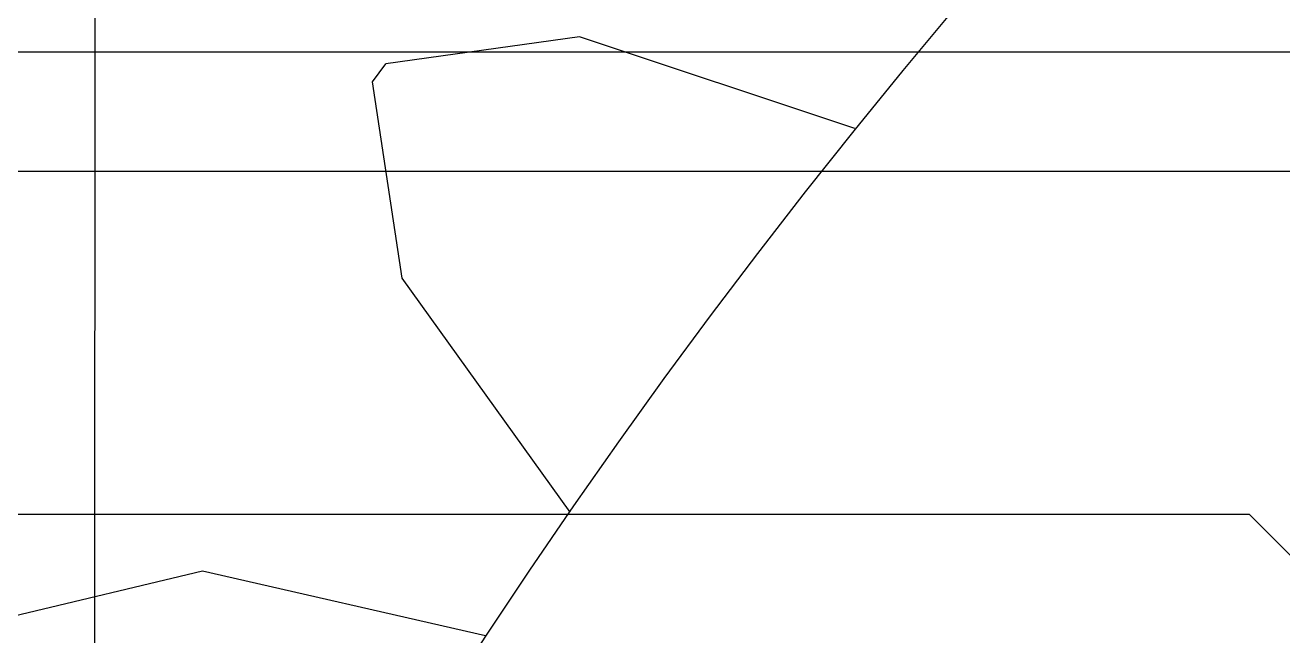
# Model space of a CAD drawing. Extents: x -381 to 213, y -63 to 250.
# Drawn here: x -174.77 to -162.65, y 46.95 to 52.83 of the extents above; entities that cross this region are included whole.
import ezdxf

# ---------------------------------------------------------------- set-up
doc = ezdxf.new("R2010")
doc.units = 0
doc.header["$MEASUREMENT"] = 0
doc.linetypes.add('K5LT65535', pattern=[0])
doc.linetypes.add('K5LT_BASIC', pattern=[0])
doc.layers.add('Системный слой', color=7, linetype='Continuous')

# ---------------------------------------------------------------- blocks, each defined once
blk = doc.blocks.new('*U')
at = {"layer": 'Системный слой', "color": 5, "linetype": 'K5LT_BASIC'}
for p, q in [((-110.178, 33.852), (-110.15, 86.852)), ((40.643, 45.649), (40.773, 45.823)), ((40.643, 45.649), (40.773, 45.823))]:
    blk.add_line(p, q, dxfattribs=at)
for points in [[(45.291, 45.198), (42.637, 46.082), (40.773, 45.823)], [(45.291, 45.198), (42.637, 46.082), (40.773, 45.823)], [(42.549, 41.505), (40.928, 43.756), (40.643, 45.649)], [(42.549, 41.505), (40.928, 43.756), (40.643, 45.649)], [(41.733, 40.313), (39.006, 40.937), (37.176, 40.499)], [(41.733, 40.313), (39.006, 40.937), (37.176, 40.499)]]:
    blk.add_lwpolyline(points, dxfattribs=at)
blk = doc.blocks.new('*F')
at = {"layer": 'Системный слой', "color": 5, "linetype": 'K5LT65535'}
for points in [[(64.596, 15.692), (64.596, 19.329), (62.012, 19.329), (59.428, 45.933), (-51.102, 45.933), (-51.102, 49.761), (-44.02, 51.483), (56.079, 51.483), (58.376, 49.186), (59.428, 45.933)], [(57.084, 15.692), (54.357, 42.488), (52.06, 44.784), (7.561, 44.784), (6.412, 41.243), (6.412, -18.732)], [(51.001, 17.128), (12.537, 17.128), (12.537, 38.66), (15.36, 41.483), (49.093, 41.483), (50.983, 39.593), (51.001, 17.128)]]:
    blk.add_lwpolyline(points, dxfattribs=at)
at = {"layer": 'Системный слой', "color": 5, "linetype": 'K5LT_BASIC'}
blk.add_circle((94.013, 5.981), 62.534, dxfattribs=at)
blk.add_circle((94.013, 5.981), 62.534, dxfattribs=at)
at = {"layer": 'Системный слой'}
blk.add_blockref('*U', (0, 0), dxfattribs=at)
blk.add_blockref('*U', (0, 0), dxfattribs=at)
blk.add_blockref('*U', (0, 0), dxfattribs=at)
blk.add_blockref('*U', (0, 0), dxfattribs=at)
blk.add_blockref('*U', (0, 0), dxfattribs=at)
blk.add_blockref('*U', (0, 0), dxfattribs=at)
blk.add_blockref('*U', (0, 0), dxfattribs=at)
blk.add_blockref('*U', (0, 0), dxfattribs=at)
blk.add_blockref('*U', (0, 0), dxfattribs=at)
blk.add_blockref('*U', (0, 0), dxfattribs=at)
blk.add_blockref('*U', (0, 0), dxfattribs=at)
blk.add_blockref('*U', (0, 0), dxfattribs=at)
blk.add_blockref('*U', (0, 0), dxfattribs=at)
blk.add_blockref('*U', (0, 0), dxfattribs=at)
blk.add_blockref('*U', (0, 0), dxfattribs=at)
blk.add_blockref('*U', (0, 0), dxfattribs=at)
blk.add_blockref('*U', (0, 0), dxfattribs=at)
blk.add_blockref('*U', (0, 0), dxfattribs=at)
blk.add_blockref('*U', (0, 0), dxfattribs=at)
blk.add_blockref('*U', (0, 0), dxfattribs=at)
blk.add_blockref('*U', (0, 0), dxfattribs=at)
blk.add_blockref('*U', (0, 0), dxfattribs=at)
blk.add_blockref('*U', (0, 0), dxfattribs=at)
blk.add_blockref('*U', (0, 0), dxfattribs=at)
blk.add_blockref('*U', (0, 0), dxfattribs=at)
blk.add_blockref('*U', (0, 0), dxfattribs=at)
blk.add_blockref('*U', (0, 0), dxfattribs=at)
blk.add_blockref('*U', (0, 0), dxfattribs=at)
blk.add_blockref('*U', (0, 0), dxfattribs=at)
blk.add_blockref('*U', (0, 0), dxfattribs=at)
blk.add_blockref('*U', (0, 0), dxfattribs=at)
blk.add_blockref('*U', (0, 0), dxfattribs=at)
blk.add_blockref('*U', (0, 0), dxfattribs=at)
blk.add_blockref('*U', (0, 0), dxfattribs=at)
blk.add_blockref('*U', (0, 0), dxfattribs=at)
blk.add_blockref('*U', (0, 0), dxfattribs=at)
blk.add_blockref('*U', (0, 0), dxfattribs=at)
blk.add_blockref('*U', (0, 0), dxfattribs=at)
blk.add_blockref('*U', (0, 0), dxfattribs=at)
blk.add_blockref('*U', (0, 0), dxfattribs=at)
blk.add_blockref('*U', (0, 0), dxfattribs=at)
blk.add_blockref('*U', (0, 0), dxfattribs=at)
blk.add_blockref('*U', (0, 0), dxfattribs=at)
blk.add_blockref('*U', (0, 0), dxfattribs=at)
blk.add_blockref('*U', (0, 0), dxfattribs=at)
blk.add_blockref('*U', (0, 0), dxfattribs=at)
blk.add_blockref('*U', (0, 0), dxfattribs=at)
blk.add_blockref('*U', (0, 0), dxfattribs=at)
blk.add_blockref('*U', (0, 0), dxfattribs=at)
blk.add_blockref('*U', (0, 0), dxfattribs=at)
blk.add_blockref('*U', (0, 0), dxfattribs=at)
blk.add_blockref('*U', (0, 0), dxfattribs=at)
blk.add_blockref('*U', (0, 0), dxfattribs=at)
blk.add_blockref('*U', (0, 0), dxfattribs=at)
blk.add_blockref('*U', (0, 0), dxfattribs=at)
blk.add_blockref('*U', (0, 0), dxfattribs=at)
blk.add_blockref('*U', (0, 0), dxfattribs=at)
blk.add_blockref('*U', (0, 0), dxfattribs=at)
blk.add_blockref('*U', (0, 0), dxfattribs=at)
blk.add_blockref('*U', (0, 0), dxfattribs=at)
blk.add_blockref('*U', (0, 0), dxfattribs=at)
blk.add_blockref('*U', (0, 0), dxfattribs=at)
blk.add_blockref('*U', (0, 0), dxfattribs=at)
blk.add_blockref('*U', (0, 0), dxfattribs=at)
blk.add_blockref('*U', (0, 0), dxfattribs=at)
blk.add_blockref('*U', (0, 0), dxfattribs=at)
blk.add_blockref('*U', (0, 0), dxfattribs=at)
blk.add_blockref('*U', (0, 0), dxfattribs=at)
blk.add_blockref('*U', (0, 0), dxfattribs=at)
blk.add_blockref('*U', (0, 0), dxfattribs=at)
blk.add_blockref('*U', (0, 0), dxfattribs=at)
blk.add_blockref('*U', (0, 0), dxfattribs=at)
blk.add_blockref('*U', (0, 0), dxfattribs=at)
blk.add_blockref('*U', (0, 0), dxfattribs=at)
blk.add_blockref('*U', (0, 0), dxfattribs=at)
blk.add_blockref('*U', (0, 0), dxfattribs=at)
blk.add_blockref('*U', (0, 0), dxfattribs=at)
blk.add_blockref('*U', (0, 0), dxfattribs=at)
blk.add_blockref('*U', (0, 0), dxfattribs=at)
blk.add_blockref('*U', (0, 0), dxfattribs=at)
blk.add_blockref('*U', (0, 0), dxfattribs=at)
blk.add_blockref('*U', (0, 0), dxfattribs=at)
blk.add_blockref('*U', (0, 0), dxfattribs=at)
blk.add_blockref('*U', (0, 0), dxfattribs=at)
blk.add_blockref('*U', (0, 0), dxfattribs=at)
blk.add_blockref('*U', (0, 0), dxfattribs=at)
blk.add_blockref('*U', (0, 0), dxfattribs=at)
blk.add_blockref('*U', (0, 0), dxfattribs=at)
blk.add_blockref('*U', (0, 0), dxfattribs=at)
blk.add_blockref('*U', (0, 0), dxfattribs=at)
blk.add_blockref('*U', (0, 0), dxfattribs=at)
blk.add_blockref('*U', (0, 0), dxfattribs=at)
blk.add_blockref('*U', (0, 0), dxfattribs=at)
blk.add_blockref('*U', (0, 0), dxfattribs=at)
blk.add_blockref('*U', (0, 0), dxfattribs=at)
blk.add_blockref('*U', (0, 0), dxfattribs=at)
blk.add_blockref('*U', (0, 0), dxfattribs=at)
blk.add_blockref('*U', (0, 0), dxfattribs=at)
blk.add_blockref('*U', (0, 0), dxfattribs=at)
blk.add_blockref('*U', (0, 0), dxfattribs=at)
blk.add_blockref('*U', (0, 0), dxfattribs=at)
blk.add_blockref('*U', (0, 0), dxfattribs=at)
blk.add_blockref('*U', (0, 0), dxfattribs=at)
blk.add_blockref('*U', (0, 0), dxfattribs=at)
blk.add_blockref('*U', (0, 0), dxfattribs=at)
blk.add_blockref('*U', (0, 0), dxfattribs=at)
blk.add_blockref('*U', (0, 0), dxfattribs=at)
blk.add_blockref('*U', (0, 0), dxfattribs=at)
blk.add_blockref('*U', (0, 0), dxfattribs=at)
blk.add_blockref('*U', (0, 0), dxfattribs=at)
blk.add_blockref('*U', (0, 0), dxfattribs=at)
blk.add_blockref('*U', (0, 0), dxfattribs=at)
blk.add_blockref('*U', (0, 0), dxfattribs=at)
blk.add_blockref('*U', (0, 0), dxfattribs=at)
blk.add_blockref('*U', (0, 0), dxfattribs=at)
blk.add_blockref('*U', (0, 0), dxfattribs=at)
blk.add_blockref('*U', (0, 0), dxfattribs=at)
blk.add_blockref('*U', (0, 0), dxfattribs=at)
blk.add_blockref('*U', (0, 0), dxfattribs=at)
blk.add_blockref('*U', (0, 0), dxfattribs=at)
blk.add_blockref('*U', (0, 0), dxfattribs=at)
blk.add_blockref('*U', (0, 0), dxfattribs=at)
blk.add_blockref('*U', (0, 0), dxfattribs=at)
blk.add_blockref('*U', (0, 0), dxfattribs=at)
blk.add_blockref('*U', (0, 0), dxfattribs=at)
blk.add_blockref('*U', (0, 0), dxfattribs=at)
blk.add_blockref('*U', (0, 0), dxfattribs=at)
blk.add_blockref('*U', (0, 0), dxfattribs=at)
blk.add_blockref('*U', (0, 0), dxfattribs=at)
blk.add_blockref('*U', (0, 0), dxfattribs=at)
blk.add_blockref('*U', (0, 0), dxfattribs=at)
blk.add_blockref('*U', (0, 0), dxfattribs=at)
blk.add_blockref('*U', (0, 0), dxfattribs=at)
blk.add_blockref('*U', (0, 0), dxfattribs=at)
blk.add_blockref('*U', (0, 0), dxfattribs=at)
blk.add_blockref('*U', (0, 0), dxfattribs=at)
blk.add_blockref('*U', (0, 0), dxfattribs=at)
blk.add_blockref('*U', (0, 0), dxfattribs=at)
blk.add_blockref('*U', (0, 0), dxfattribs=at)
blk.add_blockref('*U', (0, 0), dxfattribs=at)
blk.add_blockref('*U', (0, 0), dxfattribs=at)
blk.add_blockref('*U', (0, 0), dxfattribs=at)
blk.add_blockref('*U', (0, 0), dxfattribs=at)
blk.add_blockref('*U', (0, 0), dxfattribs=at)
blk.add_blockref('*U', (0, 0), dxfattribs=at)
blk.add_blockref('*U', (0, 0), dxfattribs=at)
blk.add_blockref('*U', (0, 0), dxfattribs=at)
blk.add_blockref('*U', (0, 0), dxfattribs=at)
blk.add_blockref('*U', (0, 0), dxfattribs=at)
blk.add_blockref('*U', (0, 0), dxfattribs=at)
blk.add_blockref('*U', (0, 0), dxfattribs=at)
blk.add_blockref('*U', (0, 0), dxfattribs=at)
blk.add_blockref('*U', (0, 0), dxfattribs=at)
blk.add_blockref('*U', (0, 0), dxfattribs=at)
blk.add_blockref('*U', (0, 0), dxfattribs=at)
blk.add_blockref('*U', (0, 0), dxfattribs=at)
blk.add_blockref('*U', (0, 0), dxfattribs=at)
blk.add_blockref('*U', (0, 0), dxfattribs=at)
blk.add_blockref('*U', (0, 0), dxfattribs=at)
blk.add_blockref('*U', (0, 0), dxfattribs=at)
blk.add_blockref('*U', (0, 0), dxfattribs=at)
blk.add_blockref('*U', (0, 0), dxfattribs=at)
blk.add_blockref('*U', (0, 0), dxfattribs=at)
blk.add_blockref('*U', (0, 0), dxfattribs=at)
blk.add_blockref('*U', (0, 0), dxfattribs=at)
blk.add_blockref('*U', (0, 0), dxfattribs=at)
blk.add_blockref('*U', (0, 0), dxfattribs=at)
blk.add_blockref('*U', (0, 0), dxfattribs=at)
blk.add_blockref('*U', (0, 0), dxfattribs=at)
blk.add_blockref('*U', (0, 0), dxfattribs=at)
blk.add_blockref('*U', (0, 0), dxfattribs=at)
blk.add_blockref('*U', (0, 0), dxfattribs=at)
blk.add_blockref('*U', (0, 0), dxfattribs=at)
blk.add_blockref('*U', (0, 0), dxfattribs=at)
blk.add_blockref('*U', (0, 0), dxfattribs=at)
blk.add_blockref('*U', (0, 0), dxfattribs=at)
blk.add_blockref('*U', (0, 0), dxfattribs=at)
blk.add_blockref('*U', (0, 0), dxfattribs=at)
blk.add_blockref('*U', (0, 0), dxfattribs=at)
blk.add_blockref('*U', (0, 0), dxfattribs=at)
blk.add_blockref('*U', (0, 0), dxfattribs=at)
blk.add_blockref('*U', (0, 0), dxfattribs=at)
blk.add_blockref('*U', (0, 0), dxfattribs=at)
blk.add_blockref('*U', (0, 0), dxfattribs=at)
blk.add_blockref('*U', (0, 0), dxfattribs=at)
blk.add_blockref('*U', (0, 0), dxfattribs=at)
blk.add_blockref('*U', (0, 0), dxfattribs=at)
blk.add_blockref('*U', (0, 0), dxfattribs=at)
blk.add_blockref('*U', (0, 0), dxfattribs=at)
blk.add_blockref('*U', (0, 0), dxfattribs=at)
blk.add_blockref('*U', (0, 0), dxfattribs=at)
blk.add_blockref('*U', (0, 0), dxfattribs=at)
blk.add_blockref('*U', (0, 0), dxfattribs=at)
blk.add_blockref('*U', (0, 0), dxfattribs=at)
blk.add_blockref('*U', (0, 0), dxfattribs=at)
blk.add_blockref('*U', (0, 0), dxfattribs=at)
blk.add_blockref('*U', (0, 0), dxfattribs=at)
blk.add_blockref('*U', (0, 0), dxfattribs=at)
blk.add_blockref('*U', (0, 0), dxfattribs=at)
blk.add_blockref('*U', (0, 0), dxfattribs=at)
blk.add_blockref('*U', (0, 0), dxfattribs=at)
blk.add_blockref('*U', (0, 0), dxfattribs=at)
blk.add_blockref('*U', (0, 0), dxfattribs=at)
blk.add_blockref('*U', (0, 0), dxfattribs=at)
blk.add_blockref('*U', (0, 0), dxfattribs=at)
blk.add_blockref('*U', (0, 0), dxfattribs=at)
blk.add_blockref('*U', (0, 0), dxfattribs=at)

msp = doc.modelspace()

# ---------------------------------------------------------------- block references
at = {"layer": 'Системный слой'}
for p in [(-63.927, 6.935), (-212.068, 6.637)]:
    msp.add_blockref('*F', p, dxfattribs=at)

doc.saveas('drawing.dxf')
